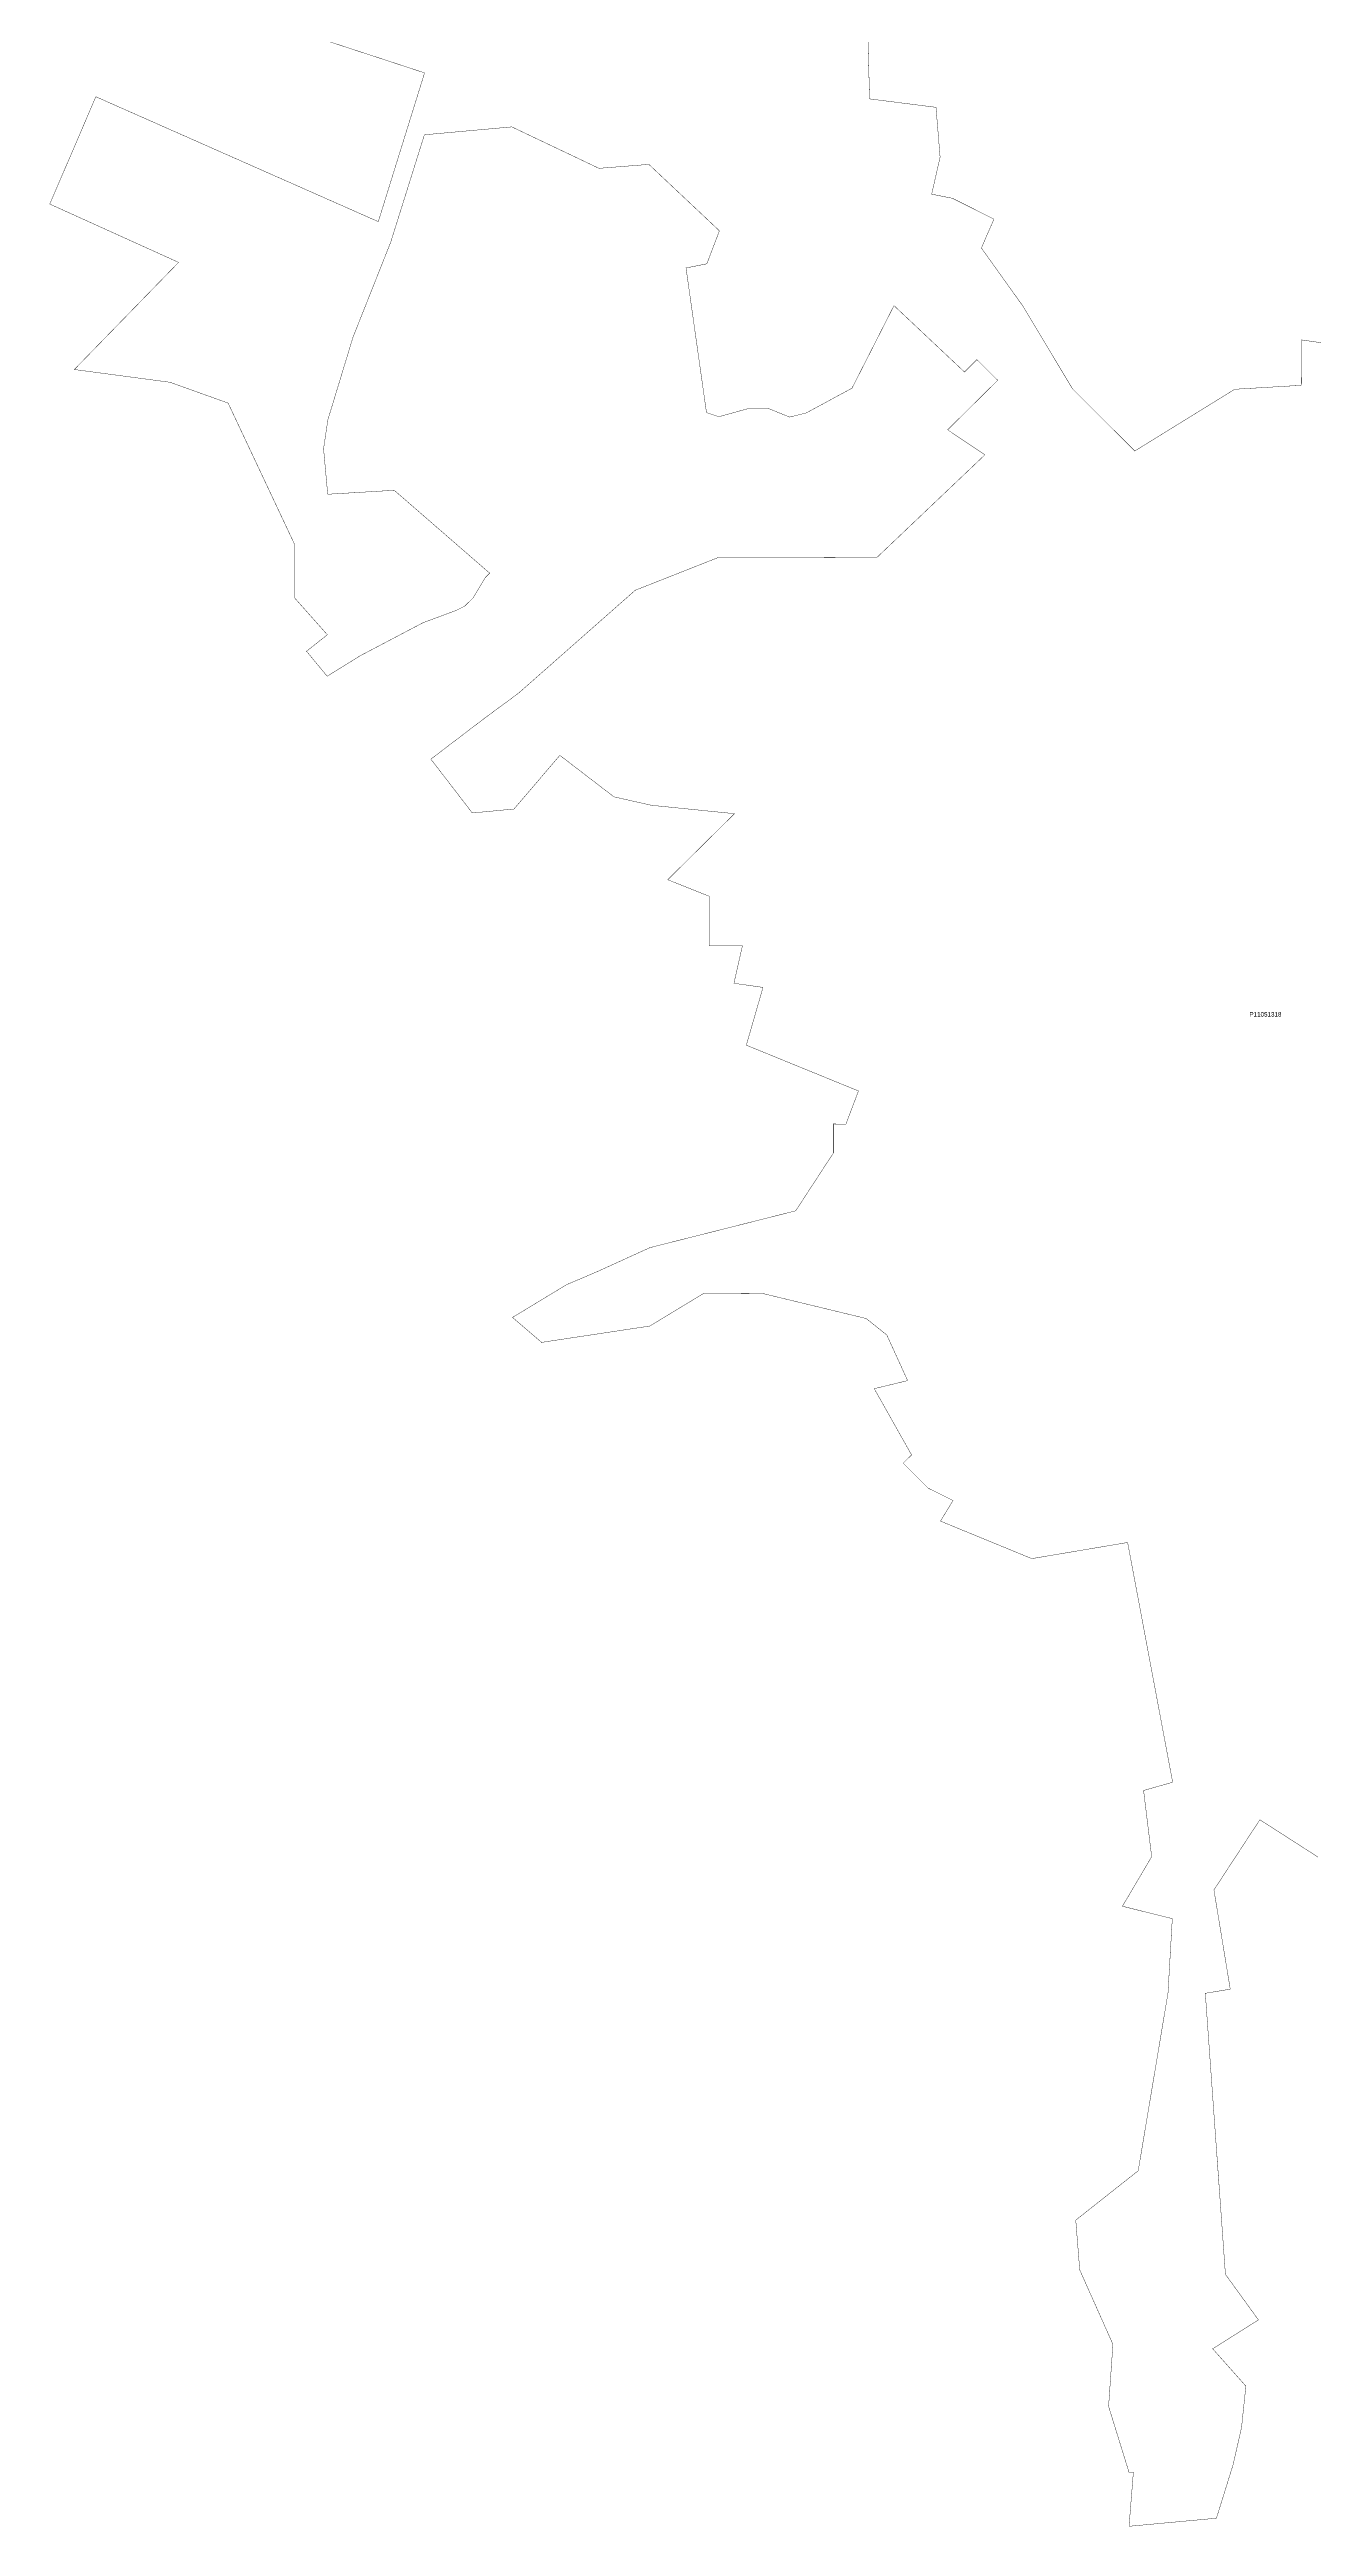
# Model space of a CAD drawing. Header units: metres. Extents: x 561401 to 594056, y 8460144 to 8508504.
# Drawn here: x 571089 to 571794, y 8460144 to 8461524 of the extents above; entities that cross this region are included whole.
import ezdxf
from ezdxf.enums import TextEntityAlignment as Align

# ---------------------------------------------------------------- set-up
doc = ezdxf.new("R2010")
doc.units = ezdxf.units.M
doc.layers.add('1.2. AFECTADOS BASE GRAFICA ESTATAL INSCRITO', color=190, linetype='Continuous')
doc.layers.add('1.3 ETIQUETA P.E. Y U.C.', color=1, linetype='Continuous')
doc.styles.add('Arial', font='arial.ttf', dxfattribs={"height": 1})

msp = doc.modelspace()

# ---------------------------------------------------------------- linework, layer by layer
at = {"layer": '1.2. AFECTADOS BASE GRAFICA ESTATAL INSCRITO', "color": 64, "linetype": 'Continuous', "lineweight": -3, "const_width": 0.2}
for points in [[(571803.2, 8461360.4), (571787, 8461362.7), (571786.9, 8461337.4), (571749.8, 8461335.2), (571694.1, 8461300.8), (571659.4, 8461335.4), (571631.7, 8461381.6), (571608.6, 8461413.9), (571615.6, 8461430), (571592.5, 8461441.6), (571580.9, 8461443.9), (571585.6, 8461464.6), (571583.3, 8461492.3), (571546.3, 8461497), (571544.2, 8461573)], [(571191.7, 8461546.4), (571298.3, 8461511.5), (571272.5, 8461428.6), (571115.1, 8461498.2), (571089.4, 8461438.4), (571161.2, 8461405.9), (571103.1, 8461346.2), (571156.4, 8461339.1), (571188.8, 8461327.5), (571225.7, 8461249.1), (571225.6, 8461219.2), (571244.1, 8461198.4), (571232.5, 8461189.2), (571244, 8461175.3), (571262.6, 8461186.8), (571297.4, 8461205.1), (571316, 8461212), (571320.6, 8461214.3), (571325.3, 8461218.9), (571332.2, 8461230.4), (571334.6, 8461232.7), (571281.4, 8461278.9), (571244.3, 8461276.7), (571242, 8461302), (571244.4, 8461318.2), (571258.4, 8461364.2), (571279.4, 8461417.1), (571298.2, 8461477), (571346.9, 8461481.4), (571395.5, 8461458.3), (571423.3, 8461460.5), (571462.6, 8461423.5), (571455.6, 8461405.1), (571444, 8461402.8), (571455.4, 8461322.2), (571462.3, 8461319.9), (571478.6, 8461324.4), (571490.1, 8461324.4), (571501.7, 8461319.7), (571511, 8461322), (571536.5, 8461335.8), (571559.9, 8461381.8), (571599.2, 8461344.8), (571606.1, 8461351.7), (571617.7, 8461340.2), (571589.8, 8461312.6), (571610.6, 8461298.7), (571550.2, 8461241.3), (571462.1, 8461241.5), (571415.7, 8461223.2), (571350.6, 8461165.8), (571332, 8461152.1), (571301.8, 8461129.1), (571324.9, 8461099.1), (571348.1, 8461101.3), (571373.7, 8461131.2), (571403.8, 8461108.1), (571424.6, 8461103.4), (571471, 8461098.7), (571433.8, 8461061.9), (571456.9, 8461052.7), (571456.9, 8461025), (571475.4, 8461025), (571470.7, 8461004.2), (571486.9, 8461001.9), (571477.6, 8460969.7), (571540.1, 8460944.2), (571533.1, 8460925.7), (571526.1, 8460925.8), (571526.1, 8460909.6), (571505.1, 8460877.4), (571423.9, 8460856.9), (571393.8, 8460843.2), (571377.5, 8460836.3), (571347.3, 8460818), (571363.5, 8460804.1), (571423.8, 8460813.2), (571454, 8460831.5), (571486.5, 8460831.4), (571544.4, 8460817.4), (571555.9, 8460808.2), (571567.5, 8460782.8), (571548.9, 8460778.3), (571569.7, 8460741.4), (571565, 8460736.8), (571578.9, 8460722.9), (571592.8, 8460716), (571585.8, 8460704.5), (571636.7, 8460683.6), (571690.1, 8460692.6), (571715.2, 8460559), (571699, 8460554.4), (571703.5, 8460517.5), (571687.2, 8460489.9), (571715, 8460483), (571712.6, 8460441.5), (571696, 8460342.5), (571661.2, 8460315), (571663.4, 8460287.3), (571681.9, 8460245.8), (571679.5, 8460211.2), (571690.9, 8460174.4), (571693.3, 8460174.4), (571690.9, 8460144.4), (571739.6, 8460148.9), (571748.9, 8460178.8), (571753.6, 8460199.5), (571756, 8460222.5), (571737.5, 8460243.3), (571763, 8460259.4), (571744.6, 8460284.8), (571733.4, 8460441.4), (571747.3, 8460443.7), (571738.2, 8460499), (571763.8, 8460538.1), (571796.2, 8460517.3)]]:
    msp.add_lwpolyline(points, dxfattribs=at)

# ---------------------------------------------------------------- texts
at = {"layer": '1.3 ETIQUETA P.E. Y U.C.', "color": 1, "linetype": 'ByBlock', "lineweight": 13, "style": 'Arial'}
msp.add_text('P11051318', height=2.5, dxfattribs=at).set_placement((571766.9, 8460986.9), align=Align.MIDDLE_CENTER)

doc.saveas('drawing.dxf')
